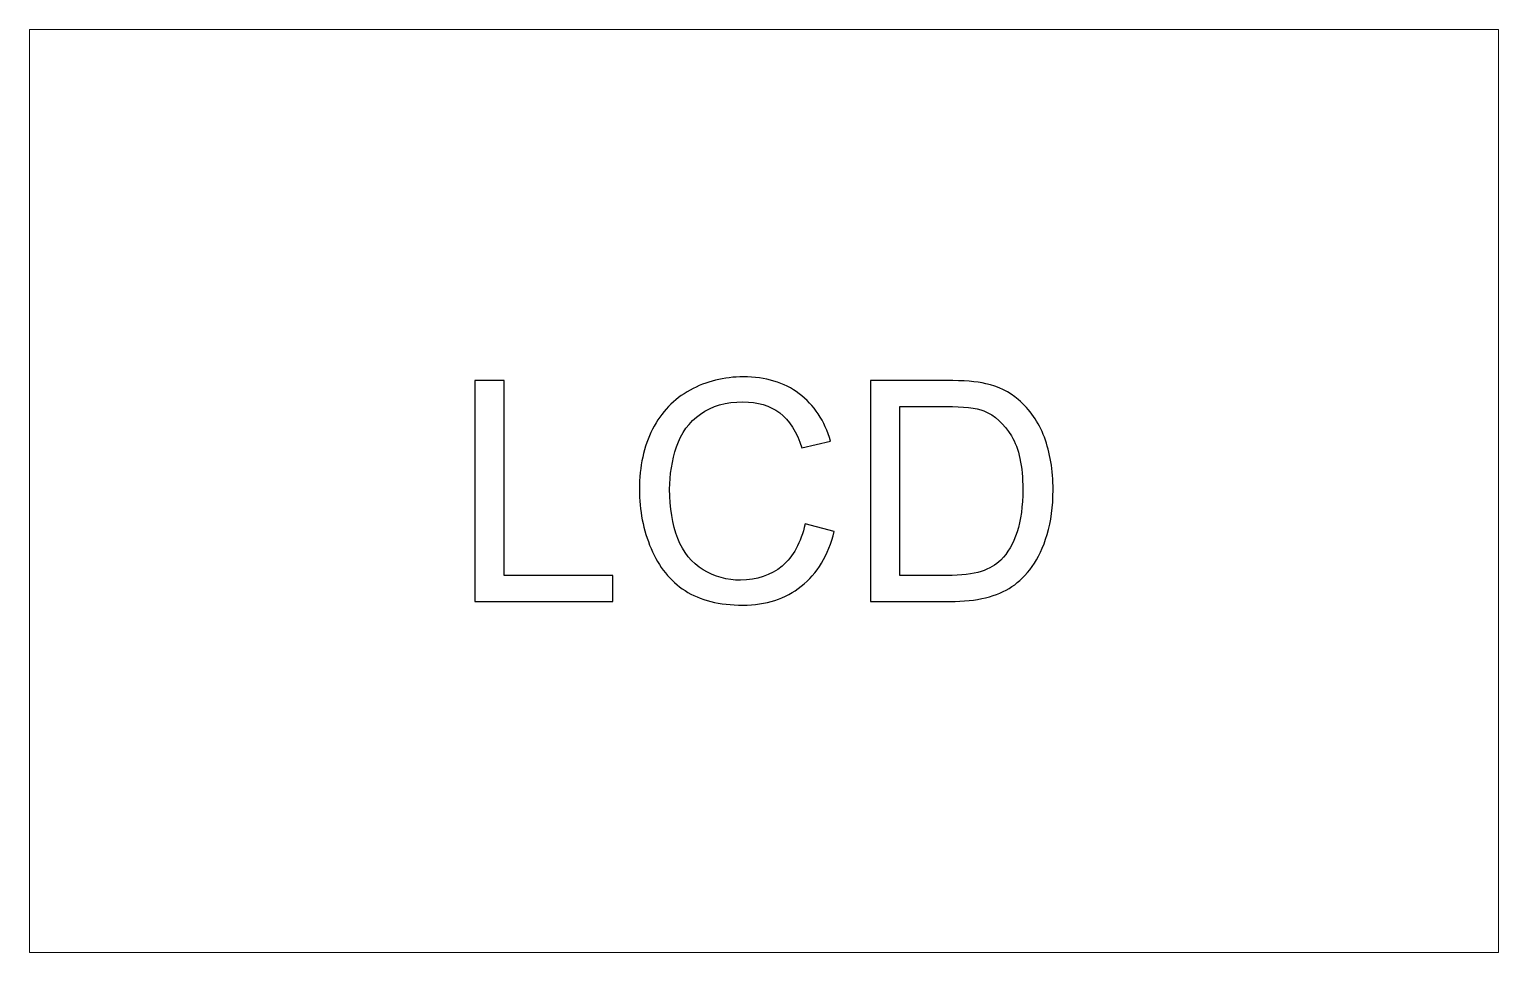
# Model space of a CAD drawing. Header units: millimetres. Extents: x -194 to 181, y 29 to 502.
# Drawn here: x -63.8 to 57.2, y 341.2 to 417.2 of the extents above; entities that cross this region are included whole.
import ezdxf

# ---------------------------------------------------------------- set-up
doc = ezdxf.new("R2010")
doc.units = ezdxf.units.MM
doc.header["$MEASUREMENT"] = 0
doc.layers.add('Layer 1', color=7, linetype='Continuous')

msp = doc.modelspace()

# ---------------------------------------------------------------- linework, layer by layer
at = {"layer": 'Layer 1', "color": 250, "lineweight": 18}
msp.add_lwpolyline([(-63.8438, 341.1728), (57.1562, 341.1728), (57.1562, 417.1728), (-63.8438, 417.1728), (-63.8438, 341.1728)], close=True, dxfattribs=at)
at = {"layer": 'Layer 1', "color": 250}
for points, knots in [([(0.0344, 376.4592), (0.0344, 376.4592), (2.4474, 375.8496), (2.4474, 375.8496), (2.4474, 375.8496), (1.9436, 373.8727), (1.0377, 372.3698), (-0.2704, 371.3327), (-0.2704, 371.3327), (-1.5785, 370.2955), (-3.1787, 369.7748), (-5.071, 369.7748), (-5.071, 369.7748), (-7.0268, 369.7748), (-8.6185, 370.1727), (-9.8462, 370.9728), (-9.8462, 370.9728), (-11.0739, 371.7687), (-12.0052, 372.9244), (-12.6444, 374.4357), (-12.6444, 374.4357), (-13.2837, 375.9512), (-13.6054, 377.5726), (-13.6054, 379.3083), (-13.6054, 379.3083), (-13.6054, 381.2006), (-13.2456, 382.8516), (-12.5217, 384.2613), (-12.5217, 384.2613), (-11.7978, 385.671), (-10.7691, 386.742), (-9.4356, 387.4744), (-9.4356, 387.4744), (-8.1021, 388.2067), (-6.6331, 388.5708), (-5.0329, 388.5708), (-5.0329, 388.5708), (-3.2126, 388.5708), (-1.6843, 388.1094), (-0.4482, 387.1823), (-0.4482, 387.1823), (0.7922, 386.2552), (1.6558, 384.9555), (2.1426, 383.2791), (2.1426, 383.2791), (2.1426, 383.2791), (-0.2196, 382.7203), (-0.2196, 382.7203), (-0.2196, 382.7203), (-0.6387, 384.0411), (-1.2525, 385.0063), (-2.0526, 385.6075), (-2.0526, 385.6075), (-2.8527, 386.2128), (-3.8603, 386.5134), (-5.0752, 386.5134), (-5.0752, 386.5134), (-6.468, 386.5134), (-7.6364, 386.179), (-8.572, 385.5101), (-8.572, 385.5101), (-9.5075, 384.8412), (-10.1679, 383.9395), (-10.5447, 382.8135), (-10.5447, 382.8135), (-10.9257, 381.6832), (-11.1162, 380.519), (-11.1162, 379.321), (-11.1162, 379.321), (-11.1162, 377.7758), (-10.8918, 376.4254), (-10.4431, 375.2739), (-10.4431, 375.2739), (-9.9944, 374.1182), (-9.2959, 373.2588), (-8.3476, 372.6873), (-8.3476, 372.6873), (-7.3993, 372.1158), (-6.3749, 371.8322), (-5.27, 371.8322), (-5.27, 371.8322), (-3.9238, 371.8322), (-2.7892, 372.2217), (-1.8579, 372.9964), (-1.8579, 372.9964), (-0.9266, 373.7753), (-0.2958, 374.9268), (0.0344, 376.4592)], [0, 0, 0, 0, 0.04347826, 0.04347826, 0.04347826, 0.04347826, 0.08695652, 0.08695652, 0.08695652, 0.08695652, 0.13043478, 0.13043478, 0.13043478, 0.13043478, 0.17391304, 0.17391304, 0.17391304, 0.17391304, 0.2173913, 0.2173913, 0.2173913, 0.2173913, 0.26086957, 0.26086957, 0.26086957, 0.26086957, 0.30434783, 0.30434783, 0.30434783, 0.30434783, 0.34782609, 0.34782609, 0.34782609, 0.34782609, 0.39130435, 0.39130435, 0.39130435, 0.39130435, 0.43478261, 0.43478261, 0.43478261, 0.43478261, 0.47826087, 0.47826087, 0.47826087, 0.47826087, 0.52173913, 0.52173913, 0.52173913, 0.52173913, 0.56521739, 0.56521739, 0.56521739, 0.56521739, 0.60869565, 0.60869565, 0.60869565, 0.60869565, 0.65217391, 0.65217391, 0.65217391, 0.65217391, 0.69565217, 0.69565217, 0.69565217, 0.69565217, 0.73913043, 0.73913043, 0.73913043, 0.73913043, 0.7826087, 0.7826087, 0.7826087, 0.7826087, 0.82608696, 0.82608696, 0.82608696, 0.82608696, 0.86956522, 0.86956522, 0.86956522, 0.86956522, 0.91304348, 0.91304348, 0.91304348, 0.91304348, 1, 1, 1, 1]), ([(-27.1478, 370.0796), (-27.1478, 370.0796), (-27.1478, 388.266), (-27.1478, 388.266), (-27.1478, 388.266), (-27.1478, 388.266), (-24.7348, 388.266), (-24.7348, 388.266), (-24.7348, 388.266), (-24.7348, 388.266), (-24.7348, 372.2132), (-24.7348, 372.2132), (-24.7348, 372.2132), (-24.7348, 372.2132), (-15.794, 372.2132), (-15.794, 372.2132), (-15.794, 372.2132), (-15.794, 372.2132), (-15.794, 370.0796), (-15.794, 370.0796), (-15.794, 370.0796), (-15.794, 370.0796), (-27.1478, 370.0796), (-27.1478, 370.0796)], [0, 0, 0, 0, 0.14285714, 0.14285714, 0.14285714, 0.14285714, 0.28571429, 0.28571429, 0.28571429, 0.28571429, 0.42857143, 0.42857143, 0.42857143, 0.42857143, 0.57142857, 0.57142857, 0.57142857, 0.57142857, 0.71428571, 0.71428571, 0.71428571, 0.71428571, 1, 1, 1, 1]), ([(5.4234, 370.0796), (5.4234, 370.0796), (5.4234, 388.266), (5.4234, 388.266), (5.4234, 388.266), (5.4234, 388.266), (11.6887, 388.266), (11.6887, 388.266), (11.6887, 388.266), (13.1027, 388.266), (14.1822, 388.1813), (14.9272, 388.0078), (14.9272, 388.0078), (15.9686, 387.7665), (16.8576, 387.3304), (17.5942, 386.7039), (17.5942, 386.7039), (18.5552, 385.8911), (19.2706, 384.8582), (19.7448, 383.5966), (19.7448, 383.5966), (20.2231, 382.3351), (20.4602, 380.8915), (20.4602, 379.2702), (20.4602, 379.2702), (20.4602, 377.8901), (20.2993, 376.6667), (19.9776, 375.5999), (19.9776, 375.5999), (19.6559, 374.5331), (19.241, 373.6483), (18.7372, 372.9498), (18.7372, 372.9498), (18.2292, 372.2513), (17.6789, 371.701), (17.0778, 371.303), (17.0778, 371.303), (16.4809, 370.9009), (15.757, 370.5961), (14.9103, 370.3886), (14.9103, 370.3886), (14.0594, 370.1812), (13.0857, 370.0796), (11.9851, 370.0796), (11.9851, 370.0796), (11.9851, 370.0796), (5.4234, 370.0796), (5.4234, 370.0796)], [0, 0, 0, 0, 0.07692308, 0.07692308, 0.07692308, 0.07692308, 0.15384615, 0.15384615, 0.15384615, 0.15384615, 0.23076923, 0.23076923, 0.23076923, 0.23076923, 0.30769231, 0.30769231, 0.30769231, 0.30769231, 0.38461538, 0.38461538, 0.38461538, 0.38461538, 0.46153846, 0.46153846, 0.46153846, 0.46153846, 0.53846154, 0.53846154, 0.53846154, 0.53846154, 0.61538462, 0.61538462, 0.61538462, 0.61538462, 0.69230769, 0.69230769, 0.69230769, 0.69230769, 0.76923077, 0.76923077, 0.76923077, 0.76923077, 0.84615385, 0.84615385, 0.84615385, 0.84615385, 1, 1, 1, 1]), ([(7.8364, 372.2132), (7.8364, 372.2132), (11.7141, 372.2132), (11.7141, 372.2132), (11.7141, 372.2132), (12.9122, 372.2132), (13.852, 372.3233), (14.5335, 372.5476), (14.5335, 372.5476), (15.2151, 372.772), (15.757, 373.0853), (16.1634, 373.4917), (16.1634, 373.4917), (16.7306, 374.0632), (17.1751, 374.8336), (17.4926, 375.7988), (17.4926, 375.7988), (17.8101, 376.764), (17.971, 377.9324), (17.971, 379.3083), (17.971, 379.3083), (17.971, 381.2133), (17.6577, 382.678), (17.0354, 383.7025), (17.0354, 383.7025), (16.4131, 384.7269), (15.6554, 385.4127), (14.7621, 385.7599), (14.7621, 385.7599), (14.1187, 386.0096), (13.0815, 386.1324), (11.6506, 386.1324), (11.6506, 386.1324), (11.6506, 386.1324), (7.8364, 386.1324), (7.8364, 386.1324), (7.8364, 386.1324), (7.8364, 386.1324), (7.8364, 372.2132), (7.8364, 372.2132)], [0, 0, 0, 0, 0.09090909, 0.09090909, 0.09090909, 0.09090909, 0.18181818, 0.18181818, 0.18181818, 0.18181818, 0.27272727, 0.27272727, 0.27272727, 0.27272727, 0.36363636, 0.36363636, 0.36363636, 0.36363636, 0.45454545, 0.45454545, 0.45454545, 0.45454545, 0.54545455, 0.54545455, 0.54545455, 0.54545455, 0.63636364, 0.63636364, 0.63636364, 0.63636364, 0.72727273, 0.72727273, 0.72727273, 0.72727273, 0.81818182, 0.81818182, 0.81818182, 0.81818182, 1, 1, 1, 1])]:
    msp.add_open_spline(points, degree=3, knots=knots, dxfattribs=at)

doc.saveas('drawing.dxf')
